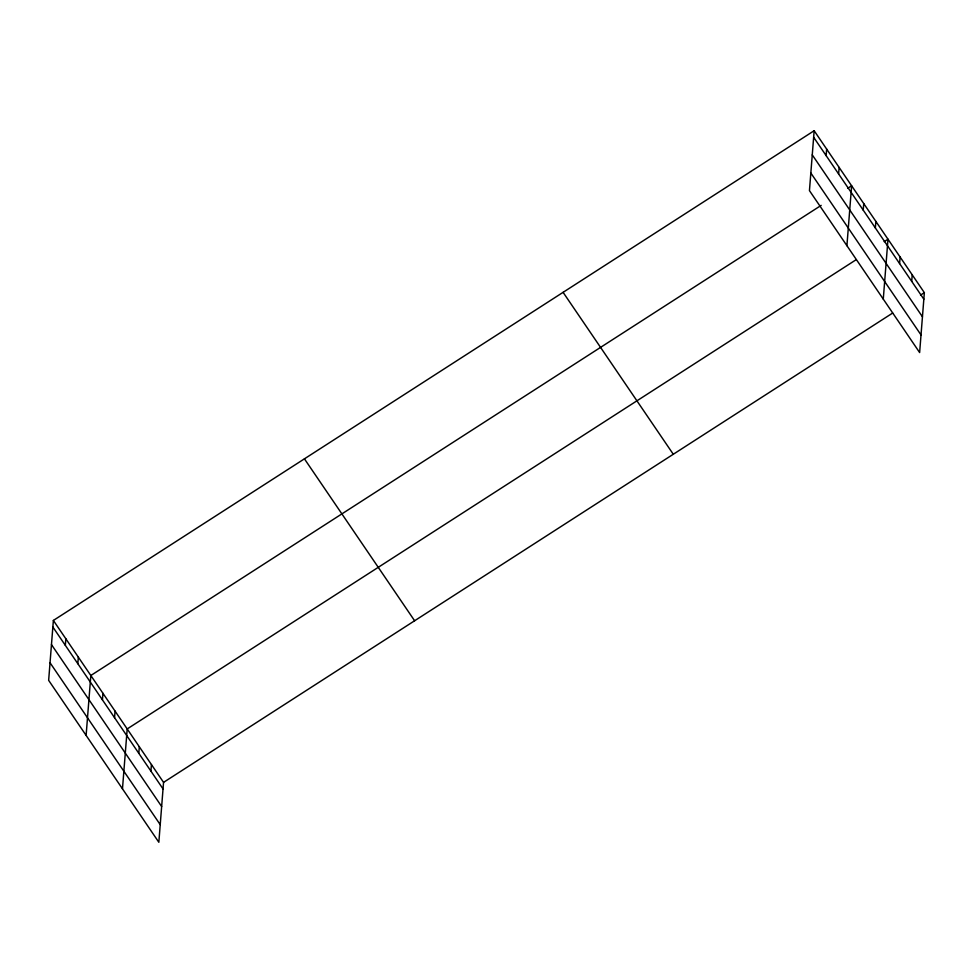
<?xml version="1.0" encoding="UTF-8"?>
<svg xmlns="http://www.w3.org/2000/svg" width="973" height="973" viewBox="0 0 973 973"><rect width="100%" height="100%" fill="white"/><g stroke="black" fill="none" stroke-linecap="round" stroke-linejoin="round"><path stroke-width="1.46" d="M53.369 620.446L48.65 680.346L158.842 842.277L163.549 782.377L53.369 620.446L814.158 130.723L924.35 292.654L919.631 352.554L809.451 190.623L814.158 130.723M65.337 645.342L65.848 638.799M77.828 663.695L78.339 657.152M86.111 735.406L90.83 675.505L821.188 205.364M102.433 699.855L102.956 693.311M114.559 717.673L115.069 711.129M122.476 788.835L127.195 728.935L856.289 259.621M138.798 753.297L139.309 746.753M150.912 771.103L151.435 764.559M826.138 155.619L826.649 149.076M838.617 173.972L839.14 167.429M846.911 245.683L851.63 185.782L847.824 188.227M863.233 210.132L863.744 203.588M875.347 227.937L875.87 221.406M883.277 299.112L887.984 239.212L884.189 241.657M899.599 263.561L900.11 257.03M911.713 281.379L912.224 274.836M163.549 782.377L892.655 313.051M920.543 295.099L924.35 292.654M813.647 137.266L923.839 299.185M812.26 154.877L922.453 316.797M810.837 173.012L921.017 334.943M563.099 292.338L673.292 454.257M304.427 458.842L414.62 620.762M52.846 626.989L163.038 788.921M51.46 644.6L161.652 806.52M50.037 662.747L160.229 824.666"/></g></svg>
